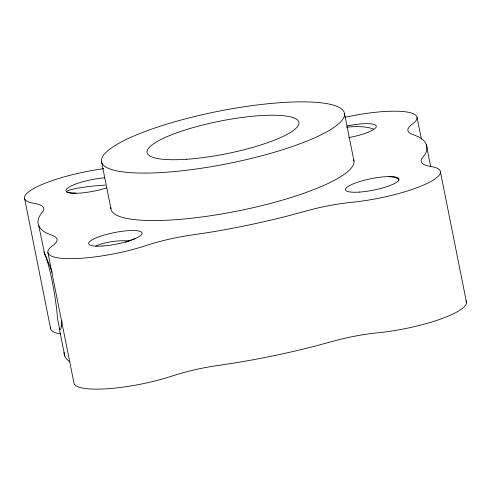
<?xml version="1.0" encoding="UTF-8"?>
<svg xmlns="http://www.w3.org/2000/svg" width="491" height="491" viewBox="0 0 491 491"><rect width="100%" height="100%" fill="white"/><g stroke="black" fill="none" stroke-linecap="round" stroke-linejoin="round"><path stroke-width="0.74" d="M61.35 326.036L61.025 327.81A39.728 3.787 77.5 0 1 59.644 329.173L57.459 318.217A39.513 4.302 80.1 0 0 45.019 254.958M60.761 333.954L57.128 333.236A65.641 14.098 -11.3 0 1 50.733 327.159M38.721 225.602L44.564 253.491A39.728 3.787 77.5 0 1 47.787 261.365L48.4 262.98M45.031 255.05L44.061 251.981L44.172 252.89M440.378 171.641L466.45 302.118M426.206 144.237L430.699 166.737M417.043 117.3L421.388 139.045M344.504 113.666A123.849 26.594 -11.3 0 1 164.896 172.329A123.849 26.594 -11.3 0 1 159.544 126.433A123.849 26.594 -11.3 0 1 344.504 113.666L353.986 161.116M101.459 161.287L110.941 208.73M47.885 252.546L73.957 383.023A65.641 14.098 -11.3 0 0 166.645 377.775L175.459 374.964A61.927 13.3 -11.3 0 1 218.593 365.402L235.023 362.91A198.161 42.551 -11.3 0 0 315.59 345.995L331.235 341.742A61.927 13.3 -11.3 0 1 374.774 333.113L377.99 332.788A65.641 14.098 -11.3 0 0 465.855 300.738M59.343 328.798L64.794 356.085M24.55 198.204L50.622 328.682M69.863 361.83A198.161 42.551 -11.3 0 1 64.039 352.446M353.551 159.495A123.849 26.594 -11.3 0 1 236.828 211.173A123.849 26.594 -11.3 0 1 110.917 207.601M103.73 168.646A65.641 14.098 -11.3 0 0 38.593 186.058A65.641 14.098 -11.3 0 0 31.056 202.758L36.138 203.759A61.927 13.3 -11.3 0 1 42.244 212.21L39.39 216.414A198.161 42.551 -11.3 0 0 46.516 233.016L52.224 235.416A61.927 13.3 -11.3 0 1 53.789 244.825L52.512 245.782A65.641 14.098 -11.3 0 0 68.378 258.647A65.641 14.098 -11.3 0 0 140.573 247.298L149.387 244.487A61.927 13.3 -11.3 0 1 192.521 234.919L208.951 232.433A198.161 42.551 -11.3 0 0 289.512 215.512L305.163 211.265A61.927 13.3 -11.3 0 1 348.702 202.636L351.918 202.304A65.641 14.098 -11.3 0 0 423.156 185.217A65.641 14.098 -11.3 0 0 433.872 167.087L428.79 166.087A61.927 13.3 -11.3 0 1 422.683 157.636L425.537 153.431A198.161 42.551 -11.3 0 0 418.406 136.829L412.704 134.424A61.927 13.3 -11.3 0 1 411.139 125.021L412.415 124.057A65.641 14.098 -11.3 0 0 345.112 117.239M346.984 126.04A27.244 5.849 -11.3 0 1 376.266 126.205A27.244 5.849 -11.3 0 1 348.727 137.603M106.308 187.955A27.244 5.849 -11.3 0 1 65.935 190.704A27.244 5.849 -11.3 0 1 104.779 177.803M48.4 262.924A39.513 7.758 76.2 0 1 52.218 272.407M61.848 320.862A39.513 7.758 76.2 0 1 61.381 326.128M389.068 176.754A26.931 8.451 -17 0 1 398.809 180.792M128.795 240.86A26.931 8.218 -5.1 0 0 96.776 245.684A26.931 3.241 -17.3 0 0 95.751 246.151M135.461 238.288A26.931 3.241 -17.3 0 1 126.899 241.75M126.408 241.928A26.931 3.241 -17.3 0 1 125.414 242.29M75.859 193.098A26.931 3.001 -5.8 0 1 71.14 189.63A26.931 3.001 -5.8 0 1 105.332 185.144M346.689 127.243A26.931 8.218 -5.1 0 1 373.651 129.231M102.785 246.009A27.244 5.849 -11.3 0 0 142.126 233.078A27.244 5.849 -11.3 0 0 101.275 235.981A27.244 5.849 -11.3 0 0 102.785 246.009M359.651 192.073A27.244 5.849 -11.3 0 0 398.993 179.141A27.244 5.849 -11.3 0 0 358.142 182.044A27.244 5.849 -11.3 0 0 359.651 192.073M186.678 159.256A77.406 16.62 -11.3 0 0 298.933 122.597A77.406 16.62 -11.3 0 0 183.333 130.575A77.406 16.62 -11.3 0 0 186.678 159.256"/></g></svg>
